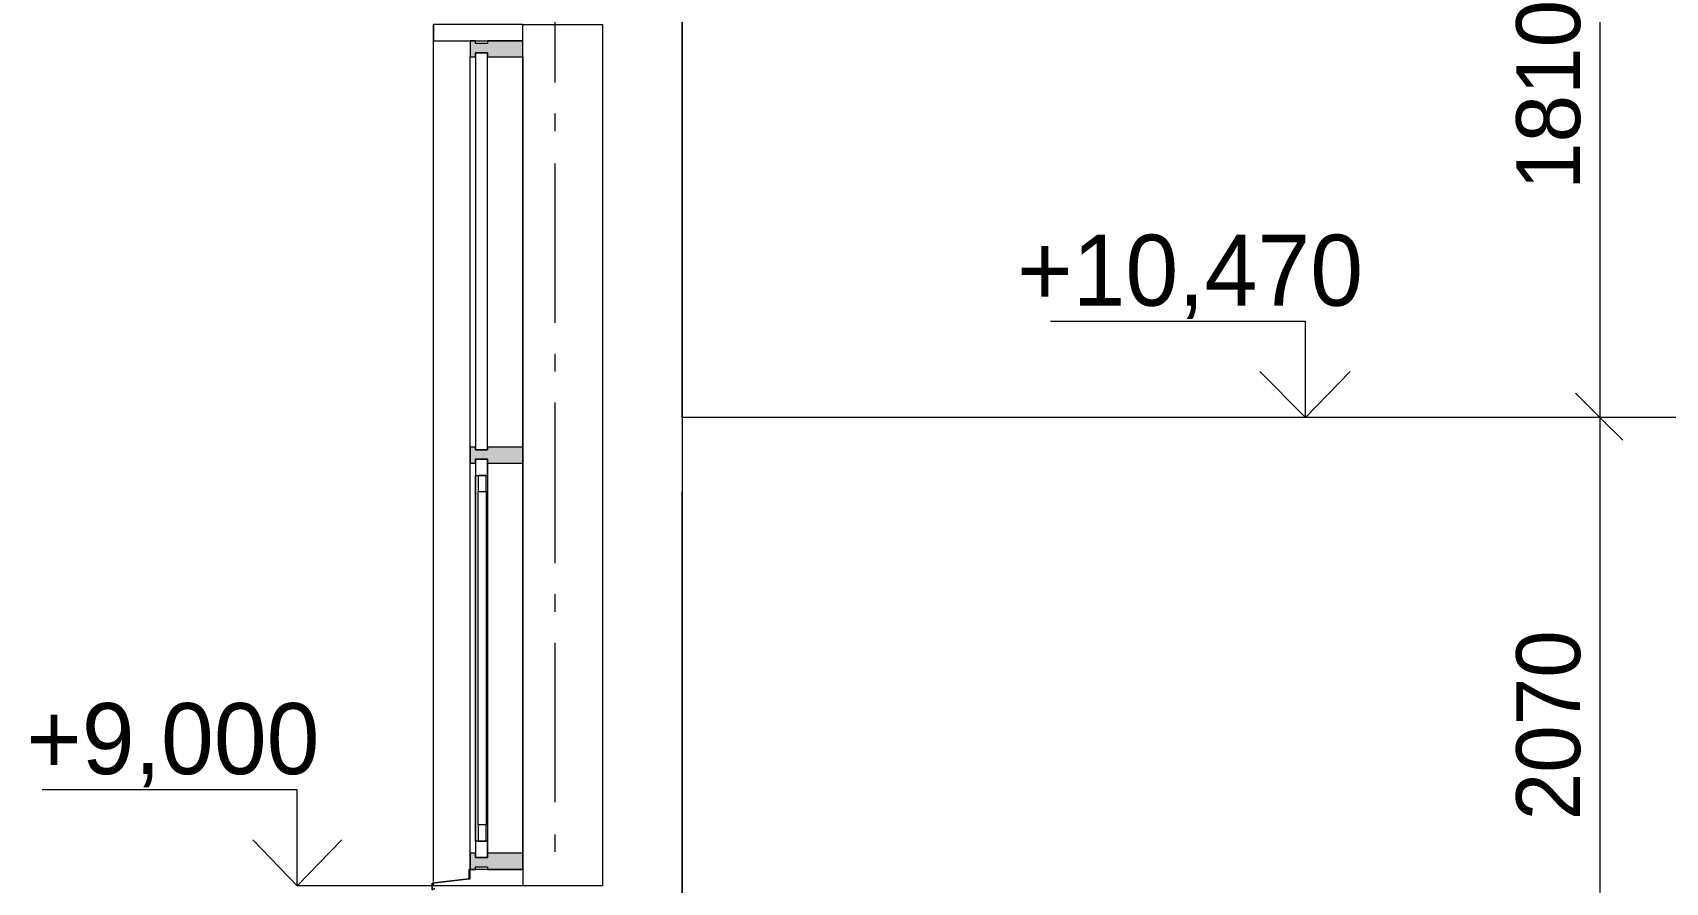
# Model space of a CAD drawing. Header units: millimetres. Extents: x -136833 to 49383, y -8033 to 344618.
# Drawn here: x -105083 to -99963, y 15854 to 18519 of the extents above; entities that cross this region are included whole.
import ezdxf

# ---------------------------------------------------------------- set-up
doc = ezdxf.new("R2010")
doc.units = ezdxf.units.MM
doc.layers.add('PDF _Геометрия', color=7, linetype='Continuous', true_color=0x1d1d1d)
doc.layers.add('PDF _Сплошная заливка', color=7, linetype='Continuous', true_color=0xffffff)
doc.layers.add('PDF _Текст', color=7, linetype='Continuous')

msp = doc.modelspace()

# ---------------------------------------------------------------- hatches: boundary and pattern name
at = {"layer": 'PDF _Сплошная заливка', "transparency": 33554559}
for points in [[(-103656.6, 18455.1), (-103656.6, 18442.4), (-103546.5, 18442.4), (-103546.5, 18493.2), (-103656.6, 18493.2), (-103656.6, 18484.7), (-103694.7, 18484.7), (-103694.7, 18493.2), (-103711.6, 18493.2), (-103711.6, 18442.4), (-103694.7, 18442.4), (-103694.7, 18455.1)], [(-103656.6, 17180.9), (-103656.6, 17168.2), (-103546.5, 17168.2), (-103546.5, 17219), (-103656.6, 17219), (-103656.6, 17210.6), (-103694.7, 17210.6), (-103694.7, 17219), (-103711.6, 17219), (-103711.6, 17168.2), (-103694.7, 17168.2), (-103694.7, 17180.9)], [(-103656.6, 15902.5), (-103656.6, 15894.1), (-103546.5, 15894.1), (-103546.5, 15944.9), (-103656.6, 15944.9), (-103656.6, 15932.2), (-103694.7, 15932.2), (-103694.7, 15944.9), (-103711.6, 15944.9), (-103711.6, 15894.1), (-103694.7, 15894.1), (-103694.7, 15902.5)]]:
    msp.add_hatch(color=7, dxfattribs=at).paths.add_polyline_path(points)

# ---------------------------------------------------------------- linework, layer by layer
at = {"layer": 'PDF _Геометрия', "color": 7, "lineweight": 9}
for points in [[(-100168.5, 19483.7), (-100168.5, 19123.9), (-100168.5, 17312.1), (-100168.5, 15242.2), (-100168.5, 14924.7), (-100168.5, 13112.9), (-100168.5, 11043), (-100168.5, 10725.5), (-100291.3, 10725.5)], [(-102564.4, 19123.9), (-96947.2, 19123.9), (-96947.2, 17312.1), (-103047, 17312.1), (-103047, 19123.9), (-103047, 15242.2), (-103047, 17079.3)], [(-103444.9, 18361.9), (-103444.9, 18861.4)], [(-103546.5, 18544), (-103296.8, 18544), (-103296.8, 15843.3), (-103546.5, 15843.3), (-103825.9, 15843.3), (-103825.9, 15851.7)], [(-103825.9, 15856), (-103825.9, 15919.5), (-103825.9, 17193.6), (-103825.9, 18467.8), (-103825.9, 18544)], [(-103546.5, 15894.1), (-103656.6, 15894.1), (-103694.7, 15894.1), (-103711.6, 15894.1), (-103711.6, 17193.6), (-103711.6, 18442.4), (-103694.7, 18442.4), (-103694.7, 17219)], [(-103656.6, 17219), (-103656.6, 18442.4), (-103546.5, 18442.4), (-103546.5, 17193.6), (-103546.5, 15894.1), (-103546.5, 15843.3)], [(-103546.5, 15919.5), (-103546.5, 17193.6), (-103546.5, 18467.8)], [(-103444.9, 18209.6), (-103444.9, 18264.6)], [(-103444.9, 17608.5), (-103444.9, 18108)], [(-100642.6, 17312.1), (-100977, 17312.1), (-101091.3, 17312.1), (-101091.3, 17612.7), (-101891.4, 17612.7)], [(-103444.9, 17456.1), (-103444.9, 17511.1)], [(-103444.9, 16855), (-103444.9, 17358.7)], [(-100943.2, 17312.1), (-101239.5, 17312.1)], [(-100062.7, 17312.1), (-100168.5, 17312.1), (-100291.3, 17312.1)], [(-103660.8, 17130.1), (-103656.6, 17130.1), (-103656.6, 17180.9), (-103694.7, 17180.9), (-103694.7, 17130.1), (-103656.6, 17130.1), (-103656.6, 15983), (-103660.8, 15983)], [(-103694.7, 17168.2), (-103694.7, 15944.9)], [(-103656.6, 17168.2), (-103656.6, 15944.9)], [(-103686.2, 15983), (-103694.7, 15983), (-103694.7, 17130.1), (-103686.2, 17130.1)], [(-103444.9, 16702.6), (-103444.9, 16757.6)], [(-103444.9, 16105.7), (-103444.9, 16605.2)], [(-103411.1, 15843.3), (-103838.6, 15843.3), (-104253.4, 15843.3), (-104253.4, 16143.8), (-105053.5, 16143.8)], [(-103444.9, 15949.1), (-103444.9, 16004.1)], [(-103711.6, 15864.4), (-103715.8, 15864.4), (-103711.6, 15864.4)]]:
    msp.add_lwpolyline(points, dxfattribs=at)
at = {"layer": 'PDF _Геометрия', "color": 7, "lineweight": 20}
for points in [[(-103825.9, 18544), (-103825.9, 18493.2), (-103546.5, 18493.2), (-103546.5, 18544)], [(-103694.7, 18484.7), (-103694.7, 18493.2), (-103711.6, 18493.2), (-103711.6, 18442.4), (-103694.7, 18442.4), (-103694.7, 18455.1), (-103656.6, 18455.1), (-103656.6, 18442.4), (-103546.5, 18442.4), (-103546.5, 18493.2), (-103656.6, 18493.2), (-103656.6, 18484.7)], [(-103694.7, 17210.6), (-103694.7, 17219), (-103711.6, 17219), (-103711.6, 17168.2), (-103694.7, 17168.2), (-103694.7, 17180.9), (-103656.6, 17180.9), (-103656.6, 17168.2), (-103546.5, 17168.2), (-103546.5, 17219), (-103656.6, 17219), (-103656.6, 17210.6)], [(-103694.7, 15932.2), (-103694.7, 15944.9), (-103711.6, 15944.9), (-103711.6, 15894.1), (-103694.7, 15894.1), (-103694.7, 15902.5), (-103656.6, 15902.5), (-103656.6, 15894.1), (-103546.5, 15894.1), (-103546.5, 15944.9), (-103656.6, 15944.9), (-103656.6, 15932.2)]]:
    msp.add_lwpolyline(points, close=True, dxfattribs=at)
at = {"layer": 'PDF _Геометрия', "color": 7, "lineweight": 9}
for points in [[(-103656.6, 17210.6), (-103656.6, 18455.1), (-103694.7, 18455.1), (-103694.7, 17210.6)], [(-103686.2, 16033.8), (-103686.2, 17079.3), (-103660.8, 17079.3), (-103660.8, 17130.1), (-103686.2, 17130.1), (-103686.2, 17079.3), (-103660.8, 17079.3), (-103660.8, 16033.8)], [(-103660.8, 15983), (-103660.8, 16033.8), (-103686.2, 16033.8), (-103686.2, 15983)], [(-103656.6, 15932.2), (-103656.6, 15983), (-103694.7, 15983), (-103694.7, 15932.2)], [(-103715.8, 15894.1), (-103715.8, 15864.4), (-103711.6, 15864.4), (-103711.6, 15894.1)], [(-103715.8, 15864.4), (-103830.1, 15851.7), (-103830.1, 15830.6), (-103821.7, 15834.8), (-103830.1, 15830.6), (-103830.1, 15851.7)]]:
    msp.add_lwpolyline(points, close=True, dxfattribs=at)
at = {"layer": 'PDF _Геометрия', "color": 7, "lineweight": 18}
for points in [[(-100951.6, 17456.1), (-101091.3, 17312.1), (-101235.3, 17456.1)], [(-100096.6, 17240.2), (-100168.5, 17312.1), (-100244.7, 17388.3)], [(-104113.7, 15987.2), (-104253.4, 15843.3), (-104393.1, 15987.2)]]:
    msp.add_lwpolyline(points, dxfattribs=at)

# ---------------------------------------------------------------- texts
at = {"layer": 'PDF _Текст', "char_height": 200.42, "attachment_point": 4, "rotation": 90, "style": ''}
for s, insert in [('1810', (-100329.3, 18025.2)), ('2070', (-100329.3, 16048.3))]:
    msp.add_mtext(s, dxfattribs=dict(at, insert=insert))
at = {"layer": 'PDF _Текст', "char_height": 222.7, "attachment_point": 4, "style": ''}
for s, insert in [('+10,470', (-101995.9, 17752.9)), ('+9,000', (-105103.1, 16283.9))]:
    msp.add_mtext(s, dxfattribs=dict(at, insert=insert))

doc.saveas('drawing.dxf')
